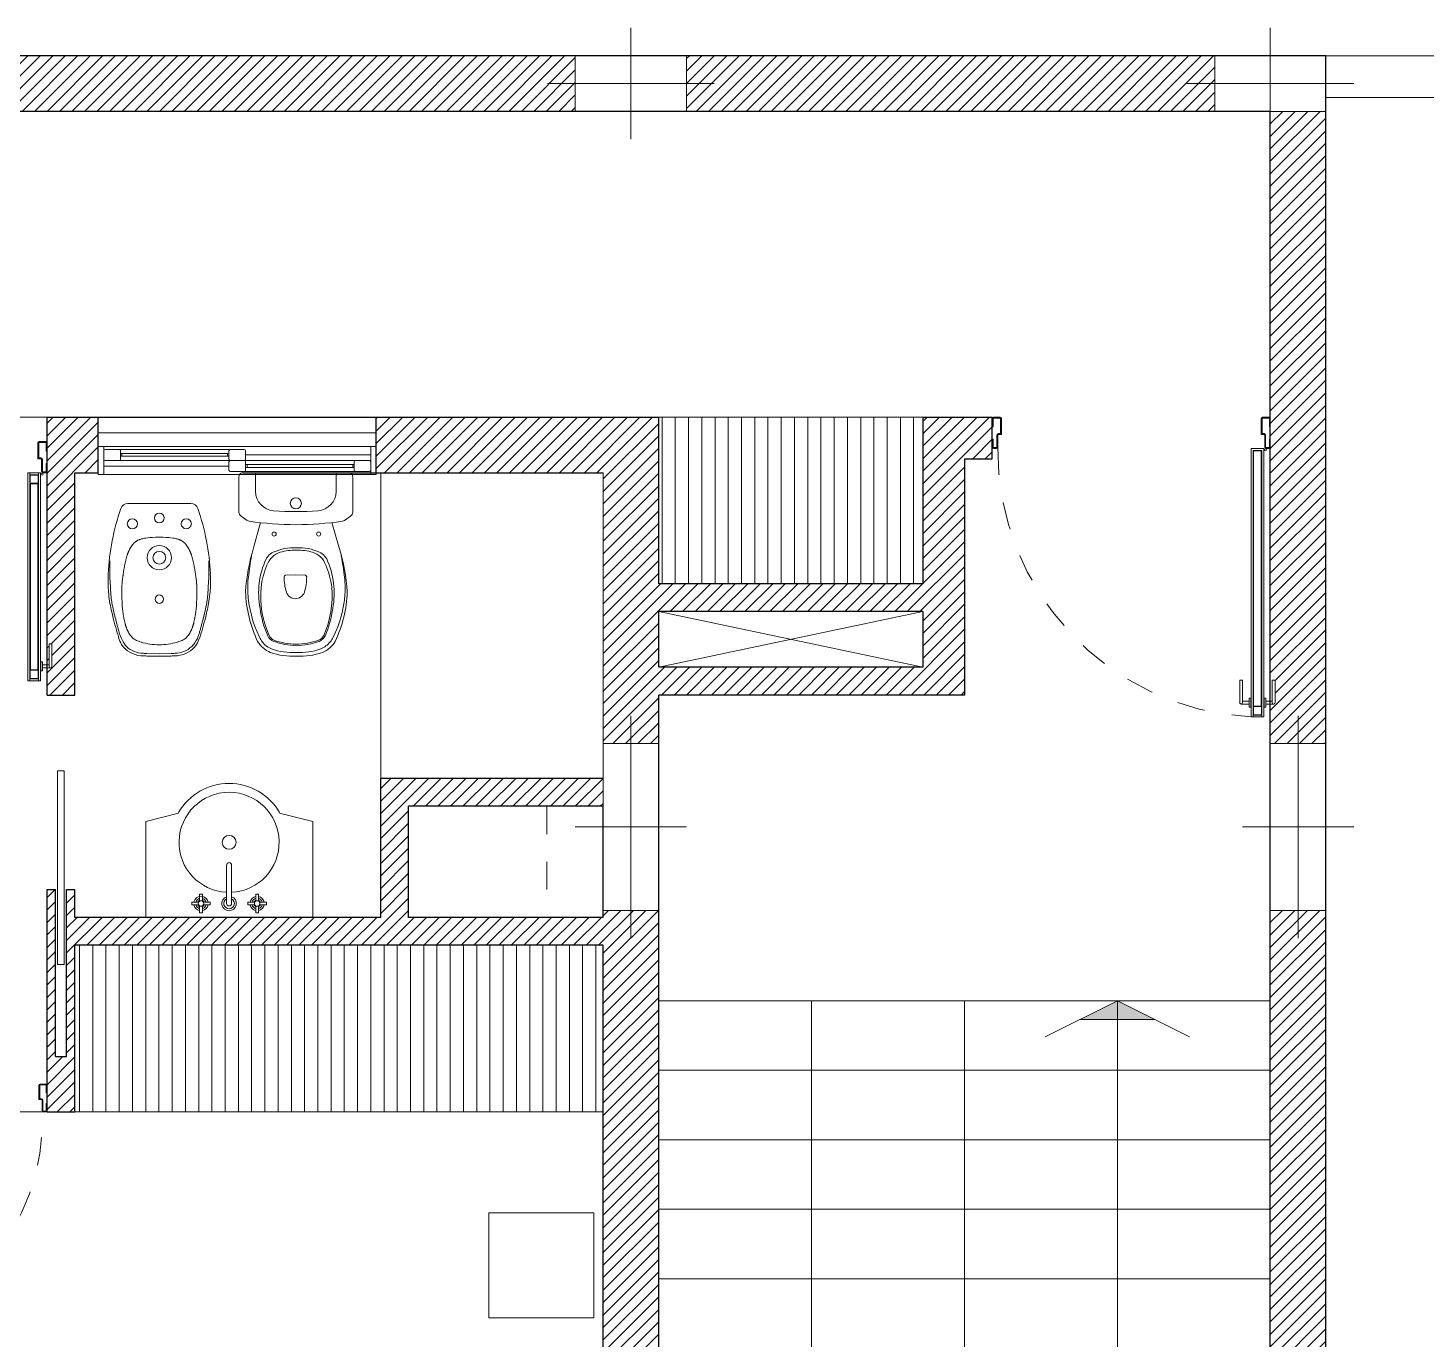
# Model space of a CAD drawing. Header units: millimetres. Extents: x 5985 to 6342, y 1020 to 1088.
# Drawn here: x 6213.72 to 6218.75, y 1072.92 to 1077.63 of the extents above; entities that cross this region are included whole.
import ezdxf

# ---------------------------------------------------------------- set-up
doc = ezdxf.new("R2010")
doc.units = ezdxf.units.MM
doc.linetypes.add('CENTER', pattern=[50.8, 31.75, -6.35, 6.35, -6.35])
doc.linetypes.add('JIS_02_0.7', pattern=[1.35, 0.75, -0.6])
for name, color, linetype, lineweight in [('02_CIVIL_EXIST', 18, 'Continuous', 30), ('03_CIVIL EXIST A DECLARAR', 6, 'Continuous', 15), ('07_CIVIL VISTAS MEDIA', 251, 'Continuous', 5), ('08_CIVIL VISTAS FINO', 143, 'Continuous', 9), ('09_CIVIL PROYECCIONES', 230, 'Continuous', 5), ('10_CIVIL EJES', 230, 'CENTER', 15), ('12_HATCH', 254, 'Continuous', 9), ('COLUMNAS_EJES', 252, 'Continuous', 9), ('MISC MUEBLES', 143, 'Continuous', 9), ('PILAR_HORMIGON', 2, 'Continuous', 20)]:
    doc.layers.add(name, color=color, linetype=linetype, lineweight=lineweight)
doc.layers.add('Paredes', color=250, linetype='Continuous')
pattern_1 = [(45, (-96.493777, -188.426323), (-0.0224506403, 0.0224506403), [])]
pattern_2 = [(90, (5257.979322, 1146.36072), (-0.047625, 0), [])]

# ---------------------------------------------------------------- blocks, each defined once
blk = doc.blocks.new('PUERTA 1M')
at = {"layer": '09_CIVIL PROYECCIONES', "linetype": 'JIS_02_0.7', "ltscale": 0.1}
blk.add_arc((938.8607, -15.1119), 0.9623, 179.4154, 266.9577, dxfattribs=at)
at = {"layer": 'MISC MUEBLES'}
for p, q in [((937.8784, -14.9985), (937.8784, -15.0289)), ((937.8784, -15.0289), (937.8817, -15.0289)), ((937.8817, -14.9985), (937.8817, -15.0289)), ((937.8828, -14.994), (937.9071, -14.994)), ((937.8828, -14.9974), (937.9069, -14.9974)), ((937.9081, -15.0532), (937.9081, -14.9983)), ((937.9116, -15.054), (937.9116, -14.9978)), ((938.8451, -15.054), (938.8451, -14.9978)), ((938.8487, -15.0532), (938.8487, -14.9983)), ((938.8739, -14.994), (938.8496, -14.994)), ((938.8739, -14.9974), (938.8498, -14.9974)), ((938.875, -14.9985), (938.875, -15.0289)), ((938.8784, -15.0289), (938.875, -15.0289)), ((938.8784, -14.9985), (938.8784, -15.0289)), ((937.8784, -15.0729), (937.8784, -15.102)), ((937.8784, -15.0729), (937.8817, -15.0729)), ((937.8817, -15.0729), (937.8817, -15.102)), ((937.8951, -15.102), (937.8951, -15.0588)), ((937.8984, -15.102), (937.8984, -15.0588)), ((937.9007, -15.0532), (937.9081, -15.0532)), ((937.9007, -15.0566), (937.9094, -15.0566)), ((938.856, -15.0566), (938.8474, -15.0566)), ((938.856, -15.0532), (938.8487, -15.0532)), ((938.8583, -15.102), (938.8583, -15.0588)), ((938.8616, -15.102), (938.8616, -15.0588)), ((938.8784, -15.0729), (938.875, -15.0729)), ((938.875, -15.0729), (938.875, -15.102)), ((938.8784, -15.0729), (938.8784, -15.102)), ((937.8828, -15.1032), (937.894, -15.1032)), ((937.8828, -15.1065), (937.894, -15.1065)), ((938.8546, -15.1071), (938.8096, -15.1071)), ((938.8096, -15.1071), (938.8096, -16.0728)), ((938.8478, -15.1138), (938.8163, -15.1138)), ((938.8163, -15.1138), (938.8163, -16.0728)), ((938.8467, -15.1149), (938.8175, -15.1149)), ((938.8175, -15.1149), (938.8175, -15.1442)), ((938.8185, -16.0335), (938.8185, -15.1149)), ((938.8457, -15.1149), (938.8457, -16.0335)), ((938.8467, -15.1442), (938.8467, -15.1149)), ((938.8478, -15.1138), (938.8478, -16.0728)), ((938.8546, -15.1071), (938.8546, -16.0728)), ((938.8739, -15.1032), (938.8627, -15.1032)), ((938.8739, -15.1065), (938.8627, -15.1065)), ((938.7789, -15.9405), (938.7682, -15.9405)), ((938.7682, -15.9405), (938.7682, -16.021)), ((938.7789, -16.021), (938.7789, -15.9405)), ((938.8853, -16.021), (938.8853, -15.9405)), ((938.8853, -15.9405), (938.896, -15.9405)), ((938.896, -15.9405), (938.896, -16.021)), ((938.7735, -16.0264), (938.8025, -16.0264)), ((938.7789, -16.0157), (938.8025, -16.0157)), ((938.8078, -16.0049), (938.8025, -16.0049)), ((938.8025, -16.0049), (938.8025, -16.0371)), ((938.8025, -16.0371), (938.8078, -16.0371)), ((938.8078, -16.0371), (938.8078, -16.0049)), ((938.8175, -16.0649), (938.8175, -16.0356)), ((938.8175, -16.0356), (938.8467, -16.0356)), ((938.8457, -16.0335), (938.8185, -16.0335)), ((938.8467, -16.0356), (938.8467, -16.0649)), ((938.8563, -16.0371), (938.8563, -16.0049)), ((938.8563, -16.0049), (938.8617, -16.0049)), ((938.8617, -16.0371), (938.8563, -16.0371)), ((938.8617, -16.0049), (938.8617, -16.0371)), ((938.8853, -16.0157), (938.8617, -16.0157)), ((938.8906, -16.0264), (938.8617, -16.0264)), ((938.8546, -16.0728), (938.8096, -16.0728)), ((938.8478, -16.066), (938.8163, -16.066)), ((938.8467, -16.0649), (938.8175, -16.0649))]:
    blk.add_line(p, q, dxfattribs=at)
blk.add_circle((938.8607, -15.1119), 0.0036, dxfattribs=at)
for centre, radius, start, end in [((937.8828, -14.9985), 0.00448, 90, 180), ((937.8828, -14.9985), 0.00112, 90, 180), ((937.9069, -14.9985), 0.00112, 8.602, 90), ((937.9071, -14.9985), 0.00448, 8.602, 90), ((938.8496, -14.9985), 0.00448, 90, 171.398), ((938.8498, -14.9985), 0.00112, 90, 171.398), ((938.8739, -14.9985), 0.00448, 0, 90), ((938.8739, -14.9985), 0.00112, 0, 90), ((937.9007, -15.0588), 0.0056, 90, 180), ((937.9007, -15.0588), 0.00224, 90, 180), ((937.9094, -15.0544), 0.00224, 270, 8.602), ((938.8474, -15.0544), 0.00224, 171.398, 270), ((938.856, -15.0588), 0.0056, 0, 90), ((938.856, -15.0588), 0.00224, 0, 90), ((937.8828, -15.102), 0.00448, 180, 270), ((937.8828, -15.102), 0.00112, 180, 270), ((937.894, -15.102), 0.00448, 270, 0), ((937.894, -15.102), 0.00112, 270, 0), ((938.8627, -15.102), 0.00448, 180, 270), ((938.8627, -15.102), 0.00112, 180, 270), ((938.8739, -15.102), 0.00112, 270, 0), ((938.8739, -15.102), 0.00448, 270, 0), ((938.7735, -16.021), 0.00537, 180, 0), ((938.8906, -16.021), 0.00537, 180, 0)]:
    blk.add_arc(centre, radius, start, end, dxfattribs=at)
blk = doc.blocks.new('Ejes de la columna')
at = {"layer": 'COLUMNAS_EJES'}
for p, q in [((0, -0.5), (0, 0.5)), ((-0.5, 0), (0.5, 0))]:
    blk.add_line(p, q, dxfattribs=at)
blk = doc.blocks.new('1.4')
at = {"layer": '07_CIVIL VISTAS MEDIA', "linetype": 'Continuous'}
for p, q in [((931.5096, -69.8063), (930.5096, -69.8063)), ((930.5896, -69.8813), (930.9796, -69.8813)), ((930.5896, -69.8913), (930.9796, -69.8913)), ((930.9796, -69.8913), (930.5896, -69.8913)), ((930.5946, -69.8913), (930.5946, -69.8813)), ((930.9746, -69.8913), (930.9746, -69.8813)), ((931.0396, -69.9213), (931.4296, -69.9213)), ((931.0396, -69.9313), (931.4296, -69.9313)), ((931.4296, -69.9313), (931.0396, -69.9313)), ((931.0446, -69.9313), (931.0446, -69.9213)), ((931.4246, -69.9313), (931.4246, -69.9213))]:
    blk.add_line(p, q, dxfattribs=at)
at = {"layer": '09_CIVIL PROYECCIONES', "linetype": 'Continuous'}
for p, q in [((930.5296, -69.8563), (930.5096, -69.8563)), ((930.5096, -69.8563), (930.5096, -69.9563)), ((930.5096, -69.9063), (930.5096, -69.8563)), ((931.4896, -69.8563), (930.5296, -69.8563)), ((930.5296, -69.9563), (930.5296, -69.8563)), ((930.5846, -69.8663), (930.5346, -69.8663)), ((930.9846, -69.8663), (930.5846, -69.8663)), ((930.5896, -69.8713), (930.5896, -69.9013)), ((930.5896, -69.8913), (930.5896, -69.8813)), ((930.5896, -69.8863), (930.5896, -69.8913)), ((930.9796, -69.8713), (930.9796, -69.9013)), ((930.9796, -69.8913), (930.9796, -69.8813)), ((930.9796, -69.8913), (930.9796, -69.8863)), ((931.0346, -69.8663), (930.9846, -69.8663)), ((931.0396, -69.8713), (931.0396, -69.9013)), ((931.0396, -69.8863), (931.4896, -69.8863)), ((931.4896, -69.8563), (931.5096, -69.8563)), ((931.4896, -69.8563), (931.4896, -69.9563)), ((931.5096, -69.8563), (931.5096, -69.9563)), ((931.5096, -69.8563), (931.5096, -69.9563)), ((930.5096, -69.9063), (930.5096, -69.9563)), ((930.9796, -69.9263), (930.5296, -69.9263)), ((930.5346, -69.9063), (930.5846, -69.9063)), ((930.5846, -69.9063), (930.9846, -69.9063)), ((930.9796, -69.9113), (930.9796, -69.9413)), ((930.9846, -69.9063), (931.0346, -69.9063)), ((930.9846, -69.9063), (931.0346, -69.9063)), ((931.0346, -69.9463), (930.9846, -69.9463)), ((931.0346, -69.9063), (931.4346, -69.9063)), ((931.4346, -69.9463), (931.0346, -69.9463)), ((931.0396, -69.9113), (931.0396, -69.9413)), ((931.0396, -69.9313), (931.0396, -69.9213)), ((931.0396, -69.9263), (931.0396, -69.9313)), ((931.4296, -69.9113), (931.4296, -69.9413)), ((931.4296, -69.9313), (931.4296, -69.9213)), ((931.4296, -69.9313), (931.4296, -69.9263)), ((931.4346, -69.9063), (931.4846, -69.9063)), ((931.4846, -69.9463), (931.4346, -69.9463)), ((930.5096, -69.9563), (931.5096, -69.9563)), ((930.5096, -69.9563), (931.5096, -69.9563)), ((930.5296, -69.9563), (930.5096, -69.9563)), ((930.5296, -69.9563), (931.4896, -69.9563)), ((931.4896, -69.9563), (931.5096, -69.9563))]:
    blk.add_line(p, q, dxfattribs=at)
for centre, start, end in [((930.5346, -69.8713), 90, 180), ((930.5346, -69.9013), 180, 270), ((930.5846, -69.8713), 0, 90), ((930.5846, -69.9013), 270, 0), ((930.9846, -69.8713), 90, 180), ((930.9846, -69.9013), 180, 270), ((931.0346, -69.8713), 0, 90), ((931.0346, -69.9013), 270, 0), ((930.9846, -69.9113), 90, 180), ((930.9846, -69.9413), 180, 270), ((931.0346, -69.9113), 0, 90), ((931.0346, -69.9413), 270, 0), ((931.4346, -69.9113), 90, 180), ((931.4346, -69.9413), 180, 270), ((931.4846, -69.9113), 0, 90), ((931.4846, -69.9413), 270, 0)]:
    blk.add_arc(centre, 0.005, start, end, dxfattribs=at)

msp = doc.modelspace()

# ---------------------------------------------------------------- hatches: boundary and pattern name
at = {"layer": '03_CIVIL EXIST A DECLARAR'}
h = msp.add_hatch(color=256, dxfattribs=at)
h.dxf.hatch_style = 1
h.paths.add_polyline_path([(6217.6417, 1074.1347), (6217.7769, 1074.0671), (6217.6417, 1074.0671)])
h.paths.add_polyline_path([(6217.6417, 1074.1347), (6217.6417, 1074.0671), (6217.5065, 1074.0671)])
at = {"layer": '07_CIVIL VISTAS MEDIA'}
h = msp.add_hatch(dxfattribs=at)
h.set_pattern_fill('ANSI31', color=18, scale=0.01)
h.set_pattern_definition(pattern_1)
h.paths.add_polyline_path([(6218.3917, 1077.3347), (6218.1917, 1077.3347), (6218.1917, 1075.288), (6218.2093, 1075.288), (6218.2093, 1075.2021), (6218.1917, 1075.2021), (6218.1917, 1075.0599), (6218.3917, 1075.0599)])
h.paths.add_polyline_path([(6217.9917, 1077.5347), (6216.0917, 1077.5349), (6216.0917, 1077.3349), (6217.9917, 1077.3347)])
h.paths.add_polyline_path([(6215.6917, 1077.5347), (6209.6917, 1077.5348), (6209.6917, 1077.3348), (6215.6917, 1077.3347)])
h.paths.add_polyline_path([(6209.2917, 1077.5348), (6203.2917, 1077.5348), (6203.2917, 1077.3348), (6209.2917, 1077.3348)])
h.paths.add_polyline_path([(6202.8917, 1077.5348), (6196.8917, 1077.5349), (6196.8917, 1077.3349), (6202.8917, 1077.3348)])
h.paths.add_polyline_path([(6196.4917, 1077.5348), (6194.5917, 1077.5348), (6194.5917, 1077.3348), (6196.4917, 1077.3348)])
h.paths.add_polyline_path([(6194.3917, 1077.3348), (6194.1917, 1077.3348), (6194.1917, 1075.0599), (6194.3917, 1075.0599), (6194.3917, 1075.2023), (6194.374, 1075.2023), (6194.374, 1075.2882), (6194.3917, 1075.2882)])
h.paths.add_polyline_path([(6194.3917, 1074.4599), (6194.1917, 1074.4599), (6194.1917, 1072.185), (6194.3917, 1072.185)])
h = msp.add_hatch(dxfattribs=at)
h.set_pattern_fill('ANSI31', color=18, scale=0.01)
h.set_pattern_definition(pattern_1)
h.paths.add_polyline_path([(6215.9917, 1076.2347), (6214.9759, 1076.2347), (6214.9759, 1076.0347), (6215.7917, 1076.0347), (6215.7917, 1075.0599), (6215.9917, 1075.0599), (6215.9917, 1075.2347), (6217.0917, 1075.2347), (6217.0917, 1076.0847), (6217.1917, 1076.0847), (6217.1917, 1076.2347), (6216.9417, 1076.2347), (6216.9417, 1075.6347), (6215.9917, 1075.6347)])
h.paths.add_polyline_path([(6215.9917, 1075.5347), (6216.9417, 1075.5347), (6216.9417, 1075.3347), (6215.9917, 1075.3347)], flags=16)
h.paths.add_polyline_path([(6215.9917, 1074.4599), (6215.7917, 1074.4599), (6215.7917, 1074.4347), (6215.0917, 1074.4347), (6215.0917, 1074.8347), (6215.7917, 1074.8347), (6215.7917, 1074.9347), (6214.9917, 1074.9347), (6214.9917, 1074.4347), (6213.8917, 1074.4347), (6213.8917, 1074.5347), (6213.8617, 1074.5347), (6213.8617, 1073.9347), (6213.8217, 1073.9347), (6213.8217, 1074.5347), (6213.7917, 1074.5347), (6213.7917, 1073.7347), (6213.8917, 1073.7347), (6213.8917, 1074.3347), (6215.7917, 1074.3347), (6215.7917, 1072.185), (6215.9917, 1072.185)])
h.paths.add_polyline_path([(6218.3917, 1074.4599), (6218.1917, 1074.4599), (6218.1917, 1072.185), (6218.3917, 1072.185)])
h.paths.add_polyline_path([(6217.0917, 1071.2847), (6215.9917, 1071.2847), (6215.9917, 1071.0861), (6215.9817, 1071.0861), (6215.9817, 1070.5947), (6215.2182, 1070.5947), (6215.2182, 1070.6347), (6215.9417, 1070.6347), (6215.9417, 1071.0861), (6215.7917, 1071.0861), (6215.7917, 1070.7347), (6215.0082, 1070.7347), (6215.0082, 1070.6347), (6215.0082, 1070.4347), (6215.7917, 1070.4347), (6215.7917, 1070.4347), (6216.0917, 1070.4347), (6216.0917, 1071.0847), (6217.0917, 1071.0819)])
h = msp.add_hatch(dxfattribs=at)
h.set_pattern_fill('ANSI31', color=18, scale=0.01)
h.set_pattern_definition(pattern_1)
h.paths.add_polyline_path([(6213.8917, 1076.0347), (6213.9759, 1076.0347), (6213.9759, 1076.2347), (6213.7917, 1076.2347), (6213.7917, 1075.3435), (6213.7986, 1075.3435), (6213.7986, 1075.4187), (6213.8093, 1075.4187), (6213.8093, 1075.3381, -0.414214), (6213.804, 1075.3328), (6213.7917, 1075.3328), (6213.7917, 1075.2347), (6213.8917, 1075.2347)])
at = {"layer": '12_HATCH'}
h = msp.add_hatch(dxfattribs=at)
h.set_pattern_fill('ANSI31', color=256, scale=0.015, angle=45)
h.set_pattern_definition(pattern_2)
h.paths.add_polyline_path([(6215.9917, 1076.2347), (6215.9917, 1075.6347), (6216.9417, 1075.6347), (6216.9417, 1076.2347)])
h = msp.add_hatch(dxfattribs=at)
h.set_pattern_fill('ANSI31', color=256, scale=0.015, angle=45)
h.set_pattern_definition(pattern_2)
h.paths.add_polyline_path([(6215.7917, 1073.7347), (6213.8917, 1073.7347), (6213.8917, 1074.3347), (6215.7917, 1074.3347)])

# ---------------------------------------------------------------- linework, layer by layer
at = {"layer": '03_CIVIL EXIST A DECLARAR'}
for p, q in [((6216.5417, 1071.8347), (6216.5417, 1074.1347)), ((6217.6417, 1074.1347), (6217.3821, 1074.0049)), ((6217.6417, 1074.1347), (6217.6417, 1071.8347)), ((6217.6417, 1074.1347), (6217.9012, 1074.0049)), ((6217.5065, 1074.0671), (6217.7769, 1074.0671))]:
    msp.add_line(p, q, dxfattribs=at)
at = {"layer": '07_CIVIL VISTAS MEDIA'}
for p, q in [((6218.3917, 1077.5347), (6221.3917, 1077.5347)), ((6221.1917, 1077.3847), (6218.3917, 1077.3847)), ((6214.9759, 1076.2347), (6213.9759, 1076.2347)), ((6217.0917, 1074.1347), (6215.9917, 1074.1347)), ((6217.0917, 1074.1347), (6217.0917, 1072.3847)), ((6217.0917, 1074.1347), (6218.1917, 1074.1347)), ((6217.0917, 1073.8847), (6218.1917, 1073.8847)), ((6217.0917, 1073.6347), (6218.1917, 1073.6347)), ((6217.0917, 1073.3847), (6218.1917, 1073.3847)), ((6217.0917, 1073.1347), (6218.1917, 1073.1347))]:
    msp.add_line(p, q, dxfattribs=at)
at = {"layer": '07_CIVIL VISTAS MEDIA', "color": 18}
msp.add_line((6215.7917, 1074.9347), (6215.7917, 1076.0347), dxfattribs=at)
at = {"layer": '08_CIVIL VISTAS FINO'}
for p, q in [((6212.9917, 1076.2347), (6213.7917, 1076.2347)), ((6215.9917, 1075.5347), (6216.9417, 1075.3347)), ((6215.9917, 1075.3347), (6216.9417, 1075.5347)), ((6215.9917, 1073.8847), (6217.0917, 1073.8847)), ((6215.9917, 1073.6347), (6217.0917, 1073.6347)), ((6215.9917, 1073.3847), (6217.0917, 1073.3847)), ((6215.9917, 1073.1347), (6217.0917, 1073.1347))]:
    msp.add_line(p, q, dxfattribs=at)
at = {"layer": '09_CIVIL PROYECCIONES', "linetype": 'JIS_02_0.7', "ltscale": 0.1}
for p, q in [((6215.5896, 1074.8347), (6215.5896, 1074.4347)), ((6215.7896, 1074.8347), (6215.5896, 1074.8347)), ((6215.7881, 1074.4347), (6215.5881, 1074.4347)), ((6213.7917, 1073.7347), (6212.9917, 1073.7347))]:
    msp.add_line(p, q, dxfattribs=at)
msp.add_arc((6213.0083, 1073.7013), 0.7664, 273.3268, 2.7937, dxfattribs=at)
at = {"layer": '10_CIVIL EJES', "ltscale": 0.015}
msp.add_line((6222.7592, 1077.5347), (6206.9062, 1077.5347), dxfattribs=at)
at = {"layer": 'MISC MUEBLES'}
for p, q in [((6215.9917, 1076.2347), (6216.9417, 1076.2347)), ((6213.7585, 1076.0872), (6213.7585, 1076.1434)), ((6213.762, 1076.088), (6213.762, 1076.1429)), ((6213.7872, 1076.1472), (6213.7629, 1076.1472)), ((6213.7872, 1076.1439), (6213.7631, 1076.1439)), ((6213.7883, 1076.1427), (6213.7883, 1076.1123)), ((6213.7917, 1076.1427), (6213.7917, 1076.1123)), ((6213.7917, 1076.1123), (6213.7883, 1076.1123)), ((6213.7694, 1076.0846), (6213.7607, 1076.0846)), ((6213.7694, 1076.088), (6213.762, 1076.088)), ((6213.7716, 1076.0392), (6213.7716, 1076.0824)), ((6213.775, 1076.0392), (6213.775, 1076.0824)), ((6213.7917, 1076.0683), (6213.7883, 1076.0683)), ((6213.7883, 1076.0683), (6213.7883, 1076.0392)), ((6213.7917, 1076.0683), (6213.7917, 1076.0392)), ((6213.7679, 1076.0342), (6213.7229, 1076.0342)), ((6213.7229, 1076.0342), (6213.7229, 1075.2864)), ((6213.7297, 1076.0342), (6213.7297, 1075.2864)), ((6213.7612, 1076.0274), (6213.7297, 1076.0274)), ((6213.7601, 1076.0263), (6213.7308, 1076.0263)), ((6213.7308, 1076.0263), (6213.7308, 1075.9971)), ((6213.7308, 1075.9971), (6213.7601, 1075.9971)), ((6213.7318, 1075.3257), (6213.7318, 1075.9949)), ((6213.7318, 1075.9949), (6213.759, 1075.9949)), ((6213.759, 1075.9949), (6213.759, 1075.3257)), ((6213.7601, 1075.9971), (6213.7601, 1076.0263)), ((6213.7612, 1076.0342), (6213.7612, 1075.2864)), ((6213.7679, 1076.0342), (6213.7679, 1075.2864)), ((6213.7872, 1076.0381), (6213.7761, 1076.0381)), ((6213.7872, 1076.0347), (6213.7761, 1076.0347)), ((6214.482, 1076.0197), (6214.482, 1075.8926)), ((6214.874, 1076.0347), (6214.499, 1076.0347)), ((6214.5415, 1076.0347), (6214.5415, 1075.9675)), ((6214.8315, 1076.0347), (6214.8315, 1075.9675)), ((6214.891, 1076.0197), (6214.891, 1075.8926)), ((6214.9917, 1074.9347), (6214.9917, 1076.0347)), ((6214.3086, 1075.9241), (6214.0822, 1075.9241)), ((6214.512, 1075.863), (6214.4894, 1075.8786)), ((6214.5596, 1075.8549), (6214.5346, 1075.7643)), ((6214.8165, 1075.8552), (6214.8425, 1075.7643)), ((6214.861, 1075.863), (6214.8836, 1075.8786)), ((6214.0113, 1075.6527), (6214.0114, 1075.6555)), ((6214.0114, 1075.6555), (6214.0115, 1075.6583)), ((6214.0115, 1075.6583), (6214.0116, 1075.6613)), ((6214.0116, 1075.6613), (6214.0117, 1075.6644)), ((6214.0117, 1075.6644), (6214.0118, 1075.6675)), ((6214.0118, 1075.6675), (6214.0119, 1075.6707)), ((6214.0119, 1075.6707), (6214.012, 1075.6739)), ((6214.6849, 1075.6667), (6214.6491, 1075.6655)), ((6214.6849, 1075.6667), (6214.7207, 1075.6655)), ((6213.7986, 1075.3381), (6213.7986, 1075.4187)), ((6213.7986, 1075.4187), (6213.8093, 1075.4187)), ((6213.8093, 1075.4187), (6213.8093, 1075.3381)), ((6213.7697, 1075.322), (6213.7697, 1075.3542)), ((6213.7697, 1075.3542), (6213.775, 1075.3542)), ((6213.775, 1075.3542), (6213.775, 1075.322)), ((6213.7986, 1075.3435), (6213.775, 1075.3435)), ((6213.7679, 1075.2864), (6213.7229, 1075.2864)), ((6213.7612, 1075.2932), (6213.7297, 1075.2932)), ((6213.7308, 1075.2943), (6213.7308, 1075.3236)), ((6213.7308, 1075.3236), (6213.7601, 1075.3236)), ((6213.7601, 1075.2943), (6213.7308, 1075.2943)), ((6213.759, 1075.3257), (6213.7318, 1075.3257)), ((6213.7601, 1075.3236), (6213.7601, 1075.2943)), ((6213.775, 1075.322), (6213.7697, 1075.322)), ((6213.804, 1075.3328), (6213.775, 1075.3328)), ((6214.2645, 1074.8097), (6214.1464, 1074.7797)), ((6214.6282, 1074.8097), (6214.7474, 1074.7797)), ((6214.1464, 1074.4347), (6214.1464, 1074.7797)), ((6214.7474, 1074.4347), (6214.7474, 1074.7797)), ((6214.4374, 1074.4847), (6214.4374, 1074.6227)), ((6214.4554, 1074.4847), (6214.4554, 1074.6227)), ((6214.1464, 1074.4347), (6214.7474, 1074.4347)), ((6213.7622, 1073.7814), (6213.7622, 1073.8313)), ((6213.7653, 1073.7821), (6213.7653, 1073.8309)), ((6213.7877, 1073.8347), (6213.7661, 1073.8347)), ((6213.7877, 1073.8317), (6213.7663, 1073.8317)), ((6213.7887, 1073.8307), (6213.7887, 1073.8037)), ((6213.7917, 1073.8307), (6213.7917, 1073.8037)), ((6213.7718, 1073.7791), (6213.7641, 1073.7791)), ((6213.7718, 1073.7821), (6213.7653, 1073.7821)), ((6213.7738, 1073.7387), (6213.7738, 1073.7771)), ((6213.7768, 1073.7387), (6213.7768, 1073.7771)), ((6213.7917, 1073.8037), (6213.7887, 1073.8037)), ((6213.7877, 1073.7377), (6213.7778, 1073.7377)), ((6213.7877, 1073.7347), (6213.7778, 1073.7347)), ((6213.7917, 1073.7646), (6213.7887, 1073.7646)), ((6213.7887, 1073.7646), (6213.7887, 1073.7387)), ((6213.7917, 1073.7646), (6213.7917, 1073.7387)), ((6215.7917, 1073.7347), (6213.8917, 1073.7347)), ((6215.7588, 1073.3713), (6215.3808, 1073.3713)), ((6215.3808, 1073.3713), (6215.3808, 1072.9933)), ((6215.7588, 1073.3713), (6215.7588, 1072.9933)), ((6215.3808, 1072.9933), (6215.7588, 1072.9933))]:
    msp.add_line(p, q, dxfattribs=at)
for points in [[(6214.1955, 1075.8024), (6214.1821, 1075.8024), (6214.1708, 1075.8017), (6214.1614, 1075.801), (6214.1536, 1075.8003), (6214.1473, 1075.7995), (6214.1422, 1075.7987), (6214.138, 1075.7979), (6214.1345, 1075.7971), (6214.1315, 1075.7964), (6214.1288, 1075.7956), (6214.1266, 1075.7949), (6214.1246, 1075.7942), (6214.1228, 1075.7936), (6214.1213, 1075.7929), (6214.1199, 1075.7923), (6214.1186, 1075.7916), (6214.1174, 1075.791), (6214.1162, 1075.7903), (6214.1151, 1075.7897), (6214.114, 1075.789), (6214.113, 1075.7884), (6214.112, 1075.7877), (6214.1111, 1075.7871), (6214.1102, 1075.7864), (6214.1093, 1075.7858), (6214.1085, 1075.7851), (6214.1077, 1075.7845), (6214.107, 1075.7838), (6214.1063, 1075.7832), (6214.1056, 1075.7825), (6214.1049, 1075.7819), (6214.1043, 1075.7812), (6214.1036, 1075.7806), (6214.103, 1075.7799), (6214.1024, 1075.7792), (6214.1017, 1075.7785), (6214.101, 1075.7777), (6214.1003, 1075.7769), (6214.0996, 1075.7761), (6214.0989, 1075.7751), (6214.0981, 1075.7741), (6214.0973, 1075.773), (6214.0965, 1075.7719), (6214.0956, 1075.7707), (6214.0948, 1075.7695), (6214.094, 1075.7682), (6214.0931, 1075.7669), (6214.0923, 1075.7656), (6214.0916, 1075.7643), (6214.0908, 1075.763), (6214.0901, 1075.7617), (6214.0894, 1075.7604), (6214.0887, 1075.7591), (6214.0881, 1075.7578), (6214.0874, 1075.7565), (6214.0868, 1075.7552), (6214.0862, 1075.7539), (6214.0856, 1075.7526), (6214.085, 1075.7513), (6214.0845, 1075.75), (6214.0839, 1075.7487), (6214.0833, 1075.7474), (6214.0828, 1075.7461), (6214.0823, 1075.7448), (6214.0818, 1075.7435), (6214.0813, 1075.7422), (6214.0808, 1075.7408), (6214.0803, 1075.7394), (6214.0798, 1075.7379), (6214.0793, 1075.7363), (6214.0788, 1075.7345), (6214.0782, 1075.7327), (6214.0777, 1075.7306), (6214.0771, 1075.7285), (6214.0765, 1075.7262), (6214.0759, 1075.7238), (6214.0753, 1075.7213), (6214.0747, 1075.7188), (6214.074, 1075.7162), (6214.0735, 1075.7136), (6214.0729, 1075.711), (6214.0723, 1075.7084), (6214.0718, 1075.7058), (6214.0712, 1075.7032), (6214.0707, 1075.7006), (6214.0702, 1075.698), (6214.0697, 1075.6954), (6214.0692, 1075.6928), (6214.0687, 1075.6902), (6214.0683, 1075.6876), (6214.0678, 1075.685), (6214.0673, 1075.6824), (6214.0669, 1075.6798), (6214.0665, 1075.6772), (6214.0661, 1075.6746), (6214.0657, 1075.672), (6214.0654, 1075.6694), (6214.0651, 1075.6668), (6214.0648, 1075.6642), (6214.0646, 1075.6631)], [(6214.1953, 1075.8024), (6214.2088, 1075.8024), (6214.2201, 1075.8018), (6214.2295, 1075.801), (6214.2372, 1075.8003), (6214.2435, 1075.7995), (6214.2487, 1075.7987), (6214.2529, 1075.7979), (6214.2564, 1075.7971), (6214.2594, 1075.7964), (6214.262, 1075.7957), (6214.2643, 1075.795), (6214.2663, 1075.7943), (6214.2681, 1075.7936), (6214.2696, 1075.7929), (6214.271, 1075.7923), (6214.2723, 1075.7916), (6214.2735, 1075.791), (6214.2747, 1075.7903), (6214.2758, 1075.7897), (6214.2769, 1075.789), (6214.2779, 1075.7884), (6214.2789, 1075.7877), (6214.2798, 1075.7871), (6214.2807, 1075.7864), (6214.2816, 1075.7858), (6214.2824, 1075.7851), (6214.2831, 1075.7845), (6214.2839, 1075.7838), (6214.2846, 1075.7832), (6214.2853, 1075.7825), (6214.2859, 1075.7819), (6214.2866, 1075.7812), (6214.2872, 1075.7806), (6214.2879, 1075.7799), (6214.2885, 1075.7793), (6214.2892, 1075.7785), (6214.2898, 1075.7778), (6214.2905, 1075.777), (6214.2912, 1075.7761), (6214.292, 1075.7752), (6214.2928, 1075.7742), (6214.2936, 1075.7731), (6214.2944, 1075.7719), (6214.2952, 1075.7707), (6214.2961, 1075.7695), (6214.2969, 1075.7682), (6214.2977, 1075.7669), (6214.2985, 1075.7656), (6214.2993, 1075.7643), (6214.3001, 1075.763), (6214.3008, 1075.7617), (6214.3015, 1075.7604), (6214.3021, 1075.7591), (6214.3028, 1075.7578), (6214.3034, 1075.7565), (6214.3041, 1075.7552), (6214.3047, 1075.7539), (6214.3053, 1075.7526), (6214.3059, 1075.7513), (6214.3064, 1075.75), (6214.307, 1075.7487), (6214.3076, 1075.7474), (6214.3081, 1075.7461), (6214.3086, 1075.7448), (6214.3091, 1075.7435), (6214.3096, 1075.7422), (6214.3101, 1075.7409), (6214.3106, 1075.7394), (6214.3111, 1075.7379), (6214.3116, 1075.7363), (6214.3121, 1075.7346), (6214.3127, 1075.7327), (6214.3132, 1075.7307), (6214.3138, 1075.7285), (6214.3144, 1075.7262), (6214.315, 1075.7238), (6214.3156, 1075.7213), (6214.3163, 1075.7188), (6214.3169, 1075.7162), (6214.3175, 1075.7136), (6214.318, 1075.711), (6214.3186, 1075.7084), (6214.3191, 1075.7058), (6214.3197, 1075.7032), (6214.3202, 1075.7006), (6214.3207, 1075.698), (6214.3212, 1075.6954), (6214.3217, 1075.6928), (6214.3222, 1075.6902), (6214.3227, 1075.6876), (6214.3231, 1075.685), (6214.3236, 1075.6824), (6214.324, 1075.6798), (6214.3244, 1075.6772), (6214.3248, 1075.6746), (6214.3252, 1075.672), (6214.3255, 1075.6694), (6214.3259, 1075.6668), (6214.3262, 1075.6643), (6214.3263, 1075.6631)], [(6214.0654, 1075.6691), (6214.062, 1075.6429), (6214.0618, 1075.6416), (6214.0617, 1075.6402), (6214.0616, 1075.6387), (6214.0614, 1075.6371), (6214.0613, 1075.6354), (6214.0612, 1075.6334), (6214.0611, 1075.6313), (6214.0609, 1075.6291), (6214.0608, 1075.6267), (6214.0607, 1075.6242), (6214.0606, 1075.6217), (6214.0606, 1075.6191), (6214.0605, 1075.6165), (6214.0605, 1075.6139), (6214.0605, 1075.6113), (6214.0605, 1075.6087), (6214.0606, 1075.6061), (6214.0606, 1075.6035), (6214.0607, 1075.6009), (6214.0607, 1075.5983), (6214.0608, 1075.5957), (6214.0608, 1075.5931), (6214.0609, 1075.5905), (6214.0609, 1075.5879), (6214.061, 1075.5853), (6214.061, 1075.5827), (6214.0611, 1075.5801), (6214.0611, 1075.5775), (6214.0612, 1075.5749), (6214.0612, 1075.5723), (6214.0613, 1075.5697), (6214.0614, 1075.5671), (6214.0615, 1075.5645), (6214.0616, 1075.5619), (6214.0618, 1075.5593), (6214.0619, 1075.5567), (6214.0621, 1075.5541), (6214.0623, 1075.5515), (6214.0626, 1075.5489), (6214.0628, 1075.5463), (6214.0631, 1075.5437), (6214.0634, 1075.5411), (6214.0637, 1075.5385), (6214.064, 1075.5359), (6214.0644, 1075.5333), (6214.0648, 1075.5307), (6214.0651, 1075.5281), (6214.0655, 1075.5255), (6214.0659, 1075.5229), (6214.0664, 1075.5203), (6214.0668, 1075.5177), (6214.0673, 1075.5151), (6214.0678, 1075.5125), (6214.0683, 1075.5099), (6214.0688, 1075.5073), (6214.0694, 1075.5048), (6214.0699, 1075.5023), (6214.0704, 1075.4999), (6214.071, 1075.4976), (6214.0715, 1075.4955), (6214.072, 1075.4934), (6214.0725, 1075.4916), (6214.0729, 1075.4898), (6214.0734, 1075.4882), (6214.0738, 1075.4867), (6214.0742, 1075.4853), (6214.0746, 1075.4839), (6214.0751, 1075.4826), (6214.0755, 1075.4813), (6214.0759, 1075.48), (6214.0764, 1075.4787), (6214.0768, 1075.4774), (6214.0773, 1075.4761), (6214.0778, 1075.4748), (6214.0783, 1075.4735), (6214.0789, 1075.4722), (6214.0794, 1075.4709), (6214.08, 1075.4696), (6214.0805, 1075.4683), (6214.0811, 1075.467), (6214.0818, 1075.4657), (6214.0824, 1075.4644), (6214.083, 1075.4631), (6214.0837, 1075.4618), (6214.0844, 1075.4605), (6214.0851, 1075.4592), (6214.0859, 1075.4579), (6214.0866, 1075.4566), (6214.0874, 1075.4553), (6214.0882, 1075.454), (6214.0891, 1075.4527), (6214.09, 1075.4514), (6214.0909, 1075.4501), (6214.0918, 1075.4488), (6214.0929, 1075.4475), (6214.0939, 1075.4462), (6214.0951, 1075.4449), (6214.0963, 1075.4436), (6214.0975, 1075.4423), (6214.0989, 1075.441), (6214.1003, 1075.4397), (6214.1019, 1075.4384), (6214.1036, 1075.4371), (6214.1055, 1075.4357), (6214.1077, 1075.4344), (6214.1103, 1075.433), (6214.1132, 1075.4315), (6214.1166, 1075.43), (6214.1206, 1075.4284), (6214.1251, 1075.4267), (6214.1305, 1075.425), (6214.132, 1075.4247)], [(6214.3255, 1075.6692), (6214.329, 1075.643), (6214.3291, 1075.6416), (6214.3292, 1075.6403), (6214.3294, 1075.6388), (6214.3295, 1075.6372), (6214.3296, 1075.6354), (6214.3298, 1075.6335), (6214.3299, 1075.6314), (6214.33, 1075.6291), (6214.3301, 1075.6268), (6214.3302, 1075.6243), (6214.3303, 1075.6218), (6214.3304, 1075.6192), (6214.3304, 1075.6166), (6214.3304, 1075.614), (6214.3304, 1075.6114), (6214.3304, 1075.6088), (6214.3304, 1075.6062), (6214.3304, 1075.6036), (6214.3303, 1075.601), (6214.3303, 1075.5984), (6214.3302, 1075.5958), (6214.3301, 1075.5932), (6214.3301, 1075.5906), (6214.3301, 1075.588), (6214.33, 1075.5854), (6214.33, 1075.5828), (6214.3299, 1075.5802), (6214.3299, 1075.5776), (6214.3298, 1075.575), (6214.3297, 1075.5724), (6214.3296, 1075.5698), (6214.3296, 1075.5672), (6214.3295, 1075.5646), (6214.3293, 1075.562), (6214.3292, 1075.5594), (6214.329, 1075.5568), (6214.3289, 1075.5542), (6214.3287, 1075.5516), (6214.3284, 1075.549), (6214.3282, 1075.5464), (6214.3279, 1075.5438), (6214.3276, 1075.5412), (6214.3273, 1075.5386), (6214.327, 1075.536), (6214.3266, 1075.5334), (6214.3262, 1075.5308), (6214.3259, 1075.5282), (6214.3255, 1075.5256), (6214.3251, 1075.523), (6214.3246, 1075.5204), (6214.3242, 1075.5178), (6214.3237, 1075.5152), (6214.3232, 1075.5126), (6214.3227, 1075.51), (6214.3222, 1075.5074), (6214.3216, 1075.5048), (6214.3211, 1075.5024), (6214.3206, 1075.5), (6214.32, 1075.4977), (6214.3195, 1075.4955), (6214.319, 1075.4935), (6214.3185, 1075.4916), (6214.3181, 1075.4899), (6214.3177, 1075.4883), (6214.3172, 1075.4868), (6214.3168, 1075.4853), (6214.3164, 1075.484), (6214.316, 1075.4826), (6214.3155, 1075.4813), (6214.3151, 1075.48), (6214.3146, 1075.4787), (6214.3142, 1075.4774), (6214.3137, 1075.4761), (6214.3132, 1075.4748), (6214.3127, 1075.4735), (6214.3122, 1075.4722), (6214.3116, 1075.4709), (6214.3111, 1075.4696), (6214.3105, 1075.4683), (6214.3099, 1075.467), (6214.3093, 1075.4657), (6214.3086, 1075.4644), (6214.308, 1075.4631), (6214.3073, 1075.4618), (6214.3066, 1075.4605), (6214.3059, 1075.4592), (6214.3052, 1075.4579), (6214.3044, 1075.4566), (6214.3036, 1075.4553), (6214.3028, 1075.454), (6214.302, 1075.4527), (6214.3011, 1075.4514), (6214.3001, 1075.4501), (6214.2992, 1075.4488), (6214.2982, 1075.4475), (6214.2971, 1075.4462), (6214.296, 1075.4449), (6214.2948, 1075.4436), (6214.2935, 1075.4423), (6214.2921, 1075.441), (6214.2907, 1075.4397), (6214.2891, 1075.4384), (6214.2874, 1075.4371), (6214.2855, 1075.4358), (6214.2833, 1075.4344), (6214.2807, 1075.433), (6214.2778, 1075.4315), (6214.2744, 1075.43), (6214.2705, 1075.4284), (6214.2659, 1075.4268), (6214.2605, 1075.4251), (6214.2591, 1075.4247)], [(6214.0554, 1075.4467), (6214.0546, 1075.4491), (6214.0535, 1075.4523), (6214.0525, 1075.4555), (6214.0515, 1075.4587), (6214.0506, 1075.4619), (6214.0496, 1075.4651), (6214.0487, 1075.4683), (6214.0478, 1075.4715), (6214.0469, 1075.4748), (6214.0461, 1075.478), (6214.0452, 1075.4812), (6214.0443, 1075.4845), (6214.0435, 1075.4877), (6214.0426, 1075.4909), (6214.0418, 1075.4942), (6214.0409, 1075.4974), (6214.0401, 1075.5007), (6214.0392, 1075.5039), (6214.0384, 1075.5072), (6214.0376, 1075.5104), (6214.0367, 1075.5137), (6214.0359, 1075.5169), (6214.0351, 1075.5201), (6214.0343, 1075.5234), (6214.0335, 1075.5266), (6214.0327, 1075.5298), (6214.0319, 1075.533), (6214.0312, 1075.5362), (6214.0304, 1075.5395), (6214.0297, 1075.5427), (6214.029, 1075.5459), (6214.0283, 1075.5491), (6214.0277, 1075.5523), (6214.027, 1075.5555), (6214.0264, 1075.5588), (6214.0258, 1075.562), (6214.0252, 1075.5652), (6214.0246, 1075.5684), (6214.0241, 1075.5716), (6214.0235, 1075.5748), (6214.023, 1075.578), (6214.0227, 1075.5803)], [(6214.3357, 1075.4467), (6214.3365, 1075.4492), (6214.3375, 1075.4524), (6214.3385, 1075.4556), (6214.3395, 1075.4587), (6214.3404, 1075.462), (6214.3414, 1075.4652), (6214.3423, 1075.4684), (6214.3432, 1075.4716), (6214.3441, 1075.4748), (6214.3449, 1075.4781), (6214.3458, 1075.4813), (6214.3467, 1075.4845), (6214.3475, 1075.4878), (6214.3484, 1075.491), (6214.3492, 1075.4943), (6214.3501, 1075.4975), (6214.3509, 1075.5007), (6214.3518, 1075.504), (6214.3526, 1075.5072), (6214.3534, 1075.5105), (6214.3543, 1075.5137), (6214.3551, 1075.517), (6214.3559, 1075.5202), (6214.3567, 1075.5234), (6214.3575, 1075.5267), (6214.3583, 1075.5299), (6214.3591, 1075.5331), (6214.3598, 1075.5363), (6214.3606, 1075.5395), (6214.3613, 1075.5427), (6214.362, 1075.546), (6214.3626, 1075.5492), (6214.3633, 1075.5524), (6214.364, 1075.5556), (6214.3646, 1075.5588), (6214.3652, 1075.562), (6214.3658, 1075.5652), (6214.3664, 1075.5685), (6214.3669, 1075.5716), (6214.3674, 1075.5748), (6214.3679, 1075.578), (6214.3683, 1075.5803)], [(6214.1947, 1075.3835), (6214.1507, 1075.3845), (6214.1471, 1075.3846), (6214.1438, 1075.3846), (6214.1406, 1075.3847), (6214.1379, 1075.3848)], [(6214.1943, 1075.3835), (6214.2384, 1075.3845), (6214.2419, 1075.3846), (6214.2453, 1075.3847), (6214.2485, 1075.3847), (6214.2512, 1075.3848)], [(6214.1945, 1075.3741), (6214.1865, 1075.3743), (6214.1794, 1075.3745), (6214.1731, 1075.3746), (6214.1676, 1075.3747), (6214.1627, 1075.3748), (6214.1582, 1075.3749), (6214.1542, 1075.375), (6214.1505, 1075.3751), (6214.1469, 1075.3752), (6214.1435, 1075.3753), (6214.1403, 1075.3754), (6214.1376, 1075.3754)], [(6214.1943, 1075.3835), (6214.1944, 1075.3835)], [(6214.1945, 1075.3741), (6214.2026, 1075.3743), (6214.2097, 1075.3745), (6214.216, 1075.3746), (6214.2215, 1075.3747), (6214.2264, 1075.3749), (6214.2308, 1075.375), (6214.2348, 1075.375), (6214.2386, 1075.3751), (6214.2421, 1075.3752), (6214.2455, 1075.3753), (6214.2487, 1075.3754), (6214.2515, 1075.3755)], [(6214.1947, 1075.3835), (6214.1946, 1075.3835)], [(6214.3367, 1074.4797), (6214.3119, 1074.4797), (6214.3119, 1074.4897), (6214.3367, 1074.4897)], [(6214.3404, 1074.4934), (6214.3404, 1074.5182), (6214.3504, 1074.5182), (6214.3504, 1074.4934)], [(6214.354, 1074.4797), (6214.3789, 1074.4797), (6214.3789, 1074.4897), (6214.354, 1074.4897)], [(6214.5387, 1074.4797), (6214.5139, 1074.4797), (6214.5139, 1074.4897), (6214.5387, 1074.4897)], [(6214.5524, 1074.4934), (6214.5524, 1074.5182), (6214.5424, 1074.5182), (6214.5424, 1074.4934)], [(6214.556, 1074.4797), (6214.5809, 1074.4797), (6214.5809, 1074.4897), (6214.556, 1074.4897)], [(6214.3404, 1074.4761), (6214.3404, 1074.4512), (6214.3504, 1074.4512), (6214.3504, 1074.4761)], [(6214.5524, 1074.4761), (6214.5524, 1074.4512), (6214.5424, 1074.4512), (6214.5424, 1074.4761)]]:
    msp.add_lwpolyline(points, dxfattribs=at)
for points in [[(6214.5346, 1075.7643, 0.058031), (6214.5054, 1075.6059, 0.099768), (6214.5489, 1075.4277, 0.155256), (6214.5945, 1075.3881, 0.093906), (6214.6885, 1075.3742, 0.093906)], [(6214.6885, 1075.7643, 0.121524), (6214.6054, 1075.7488, 0.060693)], [(6214.688, 1075.7554, 0.08742), (6214.6302, 1075.7486, 0.121524)], [(6214.6885, 1075.7643, -0.121524), (6214.7717, 1075.7488, -0.060693)], [(6214.8425, 1075.7643, -0.058031), (6214.8717, 1075.6059, -0.099768), (6214.8281, 1075.4277, -0.155256), (6214.7826, 1075.3881, -0.093906), (6214.6885, 1075.3742, -0.093906)], [(6214.6891, 1075.7554, -0.08742), (6214.7469, 1075.7486, -0.121524)], [(6214.5871, 1075.7346, 0.02892), (6214.5796, 1075.7247, 0.156998), (6214.5579, 1075.5465, 0.072829), (6214.5856, 1075.4475, 0.204333), (6214.6069, 1075.4277, 0.080392), (6214.6885, 1075.4123)], [(6214.79, 1075.7346, -0.02892), (6214.7974, 1075.7247, -0.156998), (6214.8192, 1075.5465, -0.072829), (6214.7915, 1075.4475, -0.204333), (6214.7702, 1075.4277, -0.080392), (6214.6885, 1075.4123)], [(6214.5654, 1075.4261, 0.122968), (6214.5984, 1075.4006, 0.092568), (6214.6875, 1075.3875, 0.093376)], [(6214.8097, 1075.4261, -0.122968), (6214.7767, 1075.4006, -0.092568), (6214.6875, 1075.3875, -0.093376)]]:
    msp.add_lwpolyline(points, format="xyb", dxfattribs=at)
msp.add_lwpolyline([(6213.8289, 1074.2652), (6213.8526, 1074.2652), (6213.8526, 1074.962), (6213.8289, 1074.962)], close=True, dxfattribs=at)
for centre, radius in [((6213.774, 1076.0294), 0.0036), ((6214.6865, 1075.9247), 0.02), ((6214.1953, 1075.8717), 0.0172), ((6214.0984, 1075.8509), 0.0182), ((6214.2924, 1075.851), 0.0182), ((6214.6083, 1075.8138), 0.00743), ((6214.7688, 1075.8138), 0.00743), ((6214.1955, 1075.7288), 0.0437), ((6214.1955, 1075.7288), 0.0229), ((6214.1954, 1075.5797), 0.0151), ((6214.4464, 1074.7047), 0.025), ((6214.3454, 1074.4847), 0.01), ((6214.5474, 1074.4847), 0.01)]:
    msp.add_circle(centre, radius, dxfattribs=at)
for centre, radius, start, end in [((6213.7629, 1076.1427), 0.00448, 90, 171.398), ((6213.7631, 1076.1427), 0.00112, 90, 171.398), ((6213.7872, 1076.1427), 0.00448, 0, 90), ((6213.7872, 1076.1427), 0.00112, 0, 90), ((6213.7607, 1076.0869), 0.00224, 171.398, 270), ((6213.7694, 1076.0824), 0.0056, 0, 90), ((6213.7694, 1076.0824), 0.00224, 0, 90), ((6213.7761, 1076.0392), 0.00448, 180, 270), ((6213.7761, 1076.0392), 0.00112, 180, 270), ((6213.7872, 1076.0392), 0.00112, 270, 0), ((6213.7872, 1076.0392), 0.00448, 270, 0), ((6214.499, 1076.0197), 0.017, 140.4696, 180), ((6214.4971, 1076.0181), 0.0168, 83.451, 131.9108), ((6214.8759, 1076.0181), 0.0168, 48.0892, 96.549), ((6214.874, 1076.0197), 0.017, 0, 39.5304), ((6214.6115, 1075.9675), 0.07, 180, 265.7397), ((6214.7615, 1075.9675), 0.07, 274.2603, 0), ((6214.8313, 1075.6357), 0.8201, 160.7445, 177.5553), ((6214.0822, 1075.8974), 0.0267, 90, 160.7445), ((6214.3086, 1075.8974), 0.0267, 19.2808, 90.0254), ((6213.5597, 1075.6354), 0.8201, 2.4701, 19.2808), ((6214.499, 1075.8926), 0.017, 180, 235.4915), ((6214.6865, 1076.9743), 1.0796, 265.7397, 274.2603), ((6214.874, 1075.8926), 0.017, 304.5085, 0), ((6214.5217, 1075.877), 0.017, 235.4915, 261.4564), ((6214.6865, 1076.9743), 1.1266, 261.4564, 278.5436), ((6214.8514, 1075.877), 0.017, 278.5436, 304.5085), ((6215.3223, 1075.5851), 0.8092, 168.5301, 174.1535), ((6214.6548, 1075.6763), 0.0764, 108.7508, 160.6658), ((6214.6297, 1075.6986), 0.0558, 115.8294, 139.7492), ((6214.7223, 1075.6763), 0.0764, 19.3342, 71.2492), ((6214.7474, 1075.6986), 0.0558, 40.2508, 64.1706), ((6214.0548, 1075.5851), 0.8092, 5.8465, 11.4699), ((6215.382, 1075.6971), 1.3649, 179.1458, 182.235), ((6213.0089, 1075.6966), 1.3649, 357.7903, 0.8796), ((6214.8522, 1075.5863), 0.2932, 156.8405, 172.9203), ((6214.5249, 1075.5863), 0.2932, 7.0797, 23.1595), ((6215.382, 1075.7041), 1.3649, 182.5291, 185.2059), ((6213.0089, 1075.7036), 1.3649, 354.8194, 357.4963), ((6214.7979, 1075.6195), 0.2847, 170.2891, 182.7115), ((6214.6493, 1075.6605), 0.005, 91.9734, 179.8282), ((6214.8352, 1075.6599), 0.1909, 179.8282, 196.8593), ((6214.5346, 1075.6599), 0.1909, 343.1407, 0.1718), ((6214.7205, 1075.6605), 0.005, 0.1718, 88.0266), ((6214.5792, 1075.6195), 0.2847, 355.389, 9.7109), ((6214.9353, 1075.6283), 0.4224, 183.0211, 206.071), ((6214.9098, 1075.5916), 0.3498, 174.9532, 203.9732), ((6214.6638, 1075.608), 0.0118, 196.8593, 200.5908), ((6214.6851, 1075.616), 0.0346, 200.5908, 269.6445), ((6214.6847, 1075.616), 0.0346, 270.3555, 339.4092), ((6214.706, 1075.608), 0.0118, 339.4092, 343.1407), ((6214.4673, 1075.5916), 0.3498, 336.0268, 5.0468), ((6214.4418, 1075.6283), 0.4224, 333.929, 355.6986), ((6214.2126, 1075.4981), 0.1736, 199.453, 208.1292), ((6214.1733, 1075.4921), 0.1264, 201.0811, 217.1458), ((6214.2177, 1075.4921), 0.1264, 322.8795, 338.9443), ((6214.2489, 1075.4648), 0.0941, 329.0237, 344.9337), ((6214.6652, 1075.4997), 0.1232, 207.5391, 216.6672), ((6214.6194, 1075.4625), 0.0321, 203.9732, 250.1669), ((6214.7576, 1075.4625), 0.0321, 289.8331, 336.0268), ((6214.7119, 1075.4997), 0.1232, 323.3328, 332.4609), ((6214.1366, 1075.4695), 0.0938, 214.613, 265.0982), ((6214.1366, 1075.4695), 0.0844, 219.5444, 265.0982), ((6214.1945, 1075.6474), 0.2317, 253.7202, 269.985), ((6214.1442, 1075.5158), 0.1311, 263.6518, 267.3293), ((6214.1945, 1075.6474), 0.2317, 270.0404, 286.3052), ((6214.2448, 1075.5158), 0.1311, 272.6961, 276.3736), ((6214.2524, 1075.4696), 0.0844, 274.9272, 320.481), ((6214.2524, 1075.4696), 0.0938, 274.9272, 325.4123), ((6214.6941, 1075.6724), 0.2552, 250.1669, 268.5519), ((6214.681, 1075.6724), 0.2552, 271.4481, 289.8331), ((6213.804, 1075.3381), 0.00537, 180, 0), ((6214.1442, 1075.5158), 0.1405, 263.6518, 267.3293), ((6214.2448, 1075.5158), 0.1405, 272.6961, 276.3736), ((6214.4464, 1074.7069), 0.21, 30, 150), ((6214.4464, 1074.7047), 0.18, 272.866, 267.134), ((6214.4464, 1074.6227), 0.009, 0, 180), ((6214.3454, 1074.4847), 0.026, 78.9125, 168.9125), ((6214.3454, 1074.4847), 0.026, 191.0875, 258.9125), ((6214.3454, 1074.4847), 0.019, 105.2575, 164.7425), ((6214.3454, 1074.4847), 0.019, 195.2575, 254.7425), ((6214.3454, 1074.4847), 0.0125, 113.5782, 156.4218), ((6214.3454, 1074.4847), 0.0125, 203.5782, 246.4218), ((6214.3454, 1074.4847), 0.026, 11.0875, 78.9125), ((6214.3454, 1074.4847), 0.019, 15.2575, 74.7425), ((6214.3454, 1074.4847), 0.0125, 23.5782, 66.4218), ((6214.3454, 1074.4847), 0.0125, 293.5782, 336.4218), ((6214.3454, 1074.4847), 0.019, 285.2575, 344.7425), ((6214.3454, 1074.4847), 0.026, 281.0875, 348.9125), ((6214.4464, 1074.4847), 0.026, 110.2522, 69.7478), ((6214.4464, 1074.4847), 0.019, 118.2737, 61.7263), ((6214.4464, 1074.4847), 0.009, 180, 0), ((6214.5474, 1074.4847), 0.026, 101.0875, 168.9125), ((6214.5474, 1074.4847), 0.026, 191.0875, 258.9125), ((6214.5474, 1074.4847), 0.019, 105.2575, 164.7425), ((6214.5474, 1074.4847), 0.019, 195.2575, 254.7425), ((6214.5474, 1074.4847), 0.0125, 113.5782, 156.4218), ((6214.5474, 1074.4847), 0.0125, 203.5782, 246.4218), ((6214.5474, 1074.4847), 0.026, 11.0875, 78.9125), ((6214.5474, 1074.4847), 0.019, 15.2575, 74.7425), ((6214.5474, 1074.4847), 0.0125, 23.5782, 66.4218), ((6214.5474, 1074.4847), 0.0125, 293.5782, 336.4218), ((6214.5474, 1074.4847), 0.019, 285.2575, 344.7425), ((6214.5474, 1074.4847), 0.026, 281.0875, 348.9125), ((6213.7661, 1073.8307), 0.00398, 90, 171.398), ((6213.7663, 1073.8307), 0.000996, 90, 171.398), ((6213.7877, 1073.8307), 0.00398, 0, 90), ((6213.7877, 1073.8307), 0.000996, 0, 90), ((6213.7641, 1073.7811), 0.00199, 171.398, 270), ((6213.7718, 1073.7771), 0.00498, 0, 90), ((6213.7718, 1073.7771), 0.00199, 0, 90), ((6213.7778, 1073.7387), 0.00398, 180, 270), ((6213.7778, 1073.7387), 0.000996, 180, 270), ((6213.7877, 1073.7387), 0.00398, 270, 0), ((6213.7877, 1073.7387), 0.000996, 270, 0)]:
    msp.add_arc(centre, radius, start, end, dxfattribs=at)
for points in [[(6214.0119, 1075.6707), (6214.0112, 1075.6295), (6214.0125, 1075.6077), (6214.0166, 1075.572), (6214.0223, 1075.5427), (6214.0284, 1075.5167), (6214.0386, 1075.4777), (6214.0499, 1075.4403)], [(6214.3788, 1075.6707), (6214.3795, 1075.6295), (6214.3781, 1075.6077), (6214.374, 1075.572), (6214.3684, 1075.5427), (6214.3622, 1075.5167), (6214.352, 1075.4777), (6214.3408, 1075.4403)]]:
    msp.add_spline(points, degree=3, dxfattribs=at)
at = {"layer": 'Paredes', "color": 18}
for p, q in [((6218.3917, 1077.5347), (6194.1917, 1077.5348)), ((6218.3917, 1071.079), (6218.3917, 1077.5347)), ((6218.1917, 1077.3347), (6194.3917, 1077.3348)), ((6218.1917, 1071.2847), (6218.1917, 1077.3347)), ((6213.7917, 1076.2347), (6215.9917, 1076.2347)), ((6213.7917, 1075.2347), (6213.7917, 1076.2347)), ((6213.9759, 1076.0347), (6213.9759, 1076.2347)), ((6214.9759, 1076.0347), (6214.9759, 1076.2347)), ((6215.9917, 1075.6347), (6215.9917, 1076.2347)), ((6216.9417, 1076.2347), (6216.9417, 1075.6347)), ((6216.9417, 1076.2347), (6217.1917, 1076.2347)), ((6217.1917, 1076.0847), (6217.1917, 1076.2347)), ((6218.1917, 1075.5847), (6218.1917, 1076.2347)), ((6217.0917, 1076.0847), (6217.0917, 1075.2347)), ((6217.0917, 1076.0847), (6217.1917, 1076.0847)), ((6213.8917, 1076.0347), (6213.9759, 1076.0347)), ((6213.8917, 1075.2347), (6213.8917, 1076.0347)), ((6214.4952, 1076.0347), (6215.7917, 1076.0347)), ((6216.9417, 1075.6347), (6215.9917, 1075.6347)), ((6215.9917, 1075.3347), (6215.9917, 1075.5347)), ((6216.9417, 1075.5347), (6215.9917, 1075.5347)), ((6216.9417, 1075.5347), (6216.9417, 1075.3347)), ((6216.9417, 1075.3347), (6215.9917, 1075.3347)), ((6213.7917, 1075.2347), (6213.8917, 1075.2347)), ((6215.9917, 1071.2847), (6215.9917, 1075.2347)), ((6217.0917, 1075.2347), (6215.9917, 1075.2347)), ((6214.9917, 1074.4347), (6214.9917, 1074.9347)), ((6215.7917, 1074.9347), (6214.9917, 1074.9347)), ((6215.7917, 1074.8347), (6215.0917, 1074.8347)), ((6215.0917, 1074.4347), (6215.0917, 1074.8347)), ((6215.7917, 1074.4347), (6215.7917, 1074.8347)), ((6213.7917, 1073.7347), (6213.7917, 1074.5347)), ((6213.7917, 1074.5347), (6213.8217, 1074.5347)), ((6213.8217, 1073.9347), (6213.8217, 1074.5347)), ((6213.8617, 1073.9347), (6213.8617, 1074.5347)), ((6213.8617, 1074.5347), (6213.8917, 1074.5347)), ((6213.8917, 1074.4347), (6213.8917, 1074.5347)), ((6214.9917, 1074.4347), (6213.8917, 1074.4347)), ((6215.7917, 1074.4347), (6215.0917, 1074.4347)), ((6215.7917, 1074.3347), (6213.8917, 1074.3347)), ((6213.8917, 1073.7347), (6213.8917, 1074.3347)), ((6215.7917, 1070.7347), (6215.7917, 1074.3347)), ((6213.8217, 1073.9347), (6213.8617, 1073.9347)), ((6213.7917, 1073.7347), (6213.8917, 1073.7347))]:
    msp.add_line(p, q, dxfattribs=at)
at = {"layer": 'PILAR_HORMIGON'}
for points in [[(6216.0917, 1077.5347), (6215.6917, 1077.5347), (6215.6917, 1077.3347), (6216.0917, 1077.3347), (6216.0917, 1077.5347)], [(6218.3917, 1077.5347), (6217.9917, 1077.5347), (6217.9917, 1077.3347), (6218.3917, 1077.3347), (6218.3917, 1077.5347)], [(6215.9917, 1075.0599), (6215.7917, 1075.0599), (6215.7917, 1074.4599), (6215.9917, 1074.4599), (6215.9917, 1075.0599)], [(6218.3917, 1075.0599), (6218.1917, 1075.0599), (6218.1917, 1074.4599), (6218.3917, 1074.4599), (6218.3917, 1075.0599)]]:
    msp.add_lwpolyline(points, close=True, dxfattribs=at)

# ---------------------------------------------------------------- block references
at = {"layer": '02_CIVIL_EXIST'}
msp.add_blockref('1.4', (5283.4663, 1145.9849), dxfattribs=at)
at = {"layer": '09_CIVIL PROYECCIONES', "linetype": 'JIS_02_0.7', "ltscale": 0.1}
msp.add_blockref('PUERTA 1M', (5279.3133, 1091.2286), dxfattribs=at)
at = {"layer": 'COLUMNAS_EJES', "rotation": 180}
for p, xscale, yscale in [((6215.8917, 1077.4349), -0.6, 0.4), ((6218.1917, 1077.4349), -0.6, 0.4), ((6215.8917, 1074.7599), -0.4, 0.8), ((6218.2917, 1074.7599), -0.4, 0.8)]:
    msp.add_blockref('Ejes de la columna', p, dxfattribs=dict(at, xscale=xscale, yscale=yscale))

doc.saveas('drawing.dxf')
